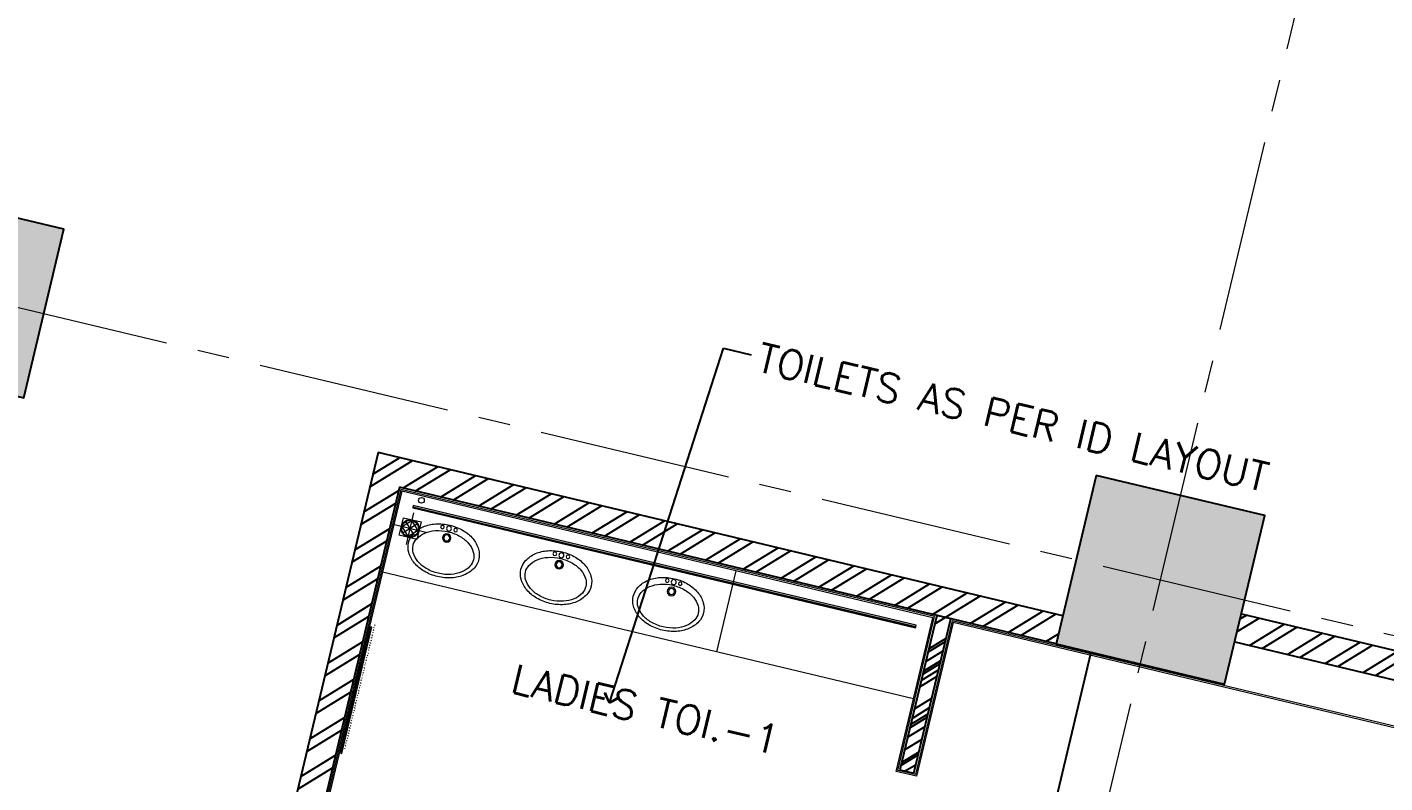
# Model space of a CAD drawing. Header units: millimetres. Extents: x 783817721 to 783927949, y 1443754877 to 1443839643.
# Drawn here: x 783830327 to 783839729, y 1443813654 to 1443818891 of the extents above; entities that cross this region are included whole.
import ezdxf

# ---------------------------------------------------------------- set-up
doc = ezdxf.new("R2010")
doc.units = ezdxf.units.MM
doc.header["$LTSCALE"] = 700
doc.header["$PDMODE"] = 32
doc.header["$PDSIZE"] = 0.35
doc.linetypes.add('CENTER2', pattern=[28.575, 19.05, -3.175, 3.175, -3.175])
doc.layers.get('0').update_dxf_attribs({"linetype": 'CONTINUOUS'})
doc.layers.get('Defpoints').update_dxf_attribs({"linetype": 'CONTINUOUS'})
for name, color, linetype in [('A-COL', 31, 'CONTINUOUS'), ('A-COL-HAT', 250, 'CONTINUOUS'), ('A-DIM-GRID', 3, 'CONTINUOUS'), ('A-HATCH', 8, 'CONTINUOUS'), ('A-sunk', 250, 'CONTINUOUS'), ('A-TAG-RMNAME', 6, 'CONTINUOUS'), ('A-WALL 100', 5, 'CONTINUOUS'), ('A-WALL-XXX', 7, 'CONTINUOUS')]:
    doc.layers.add(name, color=color, linetype=linetype)
doc.layers.add('A-GRID', color=31, linetype='CENTER2', lineweight=5)
doc.layers.add('A-INT-FIXTURE', color=250, linetype='CONTINUOUS', lineweight=9)
doc.styles.add('ROMANS', font='romans.shx')
doc.dimstyles.new('A-DIM-100', dxfattribs={"dimscale": 100, "dimtxt": 2, "dimasz": 1.5, "dimexe": 0, "dimexo": 0, "dimgap": 0.5, "dimtad": 1, "dimdec": 0, "dimzin": 0, "dimdsep": 46, "dimtxsty": 'ROMANS', "dimblk": 'AR-DIM-ARROW', "dimcen": 0.09, "dimclrd": 3, "dimclre": 8, "dimclrt": 6, "dimadec": 0, "dimazin": 0, "dimtfac": 1, "dimtdec": 0, "dimtofl": 0, "dimtmove": 0, "dimatfit": 3, "dimldrblk": 'AR-LED-ARROW', "dimfxl": 0.18, "dimtolj": 1, "dimtzin": 0, "dimlwd": -1, "dimarcsym": 0})
doc.dimstyles.new('A-DIM-GRID-100', dxfattribs={"dimscale": 100, "dimtxt": 3, "dimasz": 2.25, "dimexe": 0.18, "dimexo": 0, "dimgap": 0.75, "dimtad": 1, "dimdec": 0, "dimzin": 0, "dimdsep": 46, "dimtxsty": 'ROMANS', "dimblk": 'AR-DIM-ARROW', "dimcen": 2, "dimclrd": 256, "dimclre": 8, "dimclrt": 7, "dimaunit": 1, "dimadec": 0, "dimazin": 0, "dimtfac": 1, "dimtdec": 0, "dimtix": 1, "dimtofl": 0, "dimtmove": 2, "dimatfit": 3, "dimldrblk": 'AR-LED-ARROW', "dimfxl": 0.18, "dimtolj": 1, "dimtzin": 0, "dimlwd": -1, "dimlwe": -1, "dimarcsym": 0})
pattern_1 = [(31.58264, (783812088.39, 1443708293.1), (-99.77015, 162.28422), []), (31.58264, (783812175.74, 1443708272.26), (-99.77015, 162.28422), [])]

# ---------------------------------------------------------------- blocks, each defined once
blk = doc.blocks.new('FLR TRAP 5')
for p, q in [((0, 112.5), (0, -112.5)), ((112.5, 0), (-112.5, 0)), ((-62.5, 62.5), (62.5, 62.5)), ((-62.5, -62.5), (-62.5, 62.5)), ((1, 57.6), (-57.6, -1)), ((-57.6, 1), (1, -57.6)), ((40.7, 40.7), (-40.7, -40.7)), ((-40.7, 40.7), (40.7, -40.7)), ((-1, 57.6), (57.6, -1)), ((57.6, 1), (-1, -57.6)), ((62.5, 62.5), (62.5, -62.5)), ((62.5, -62.5), (-62.5, -62.5))]:
    blk.add_line(p, q)
for radius in [62.6, 57.6]:
    blk.add_circle((0, 0), radius)
blk = doc.blocks.new('WB 3')
for points in [[(-250, -159.1, 0.129368), (-232.4, -226.1, 0.106383), (-176.8, -288.6, 0.084611), (-98.8, -327.6, 0.073785), (0, -342.3, 0.073785), (98.8, -327.6, 0.084611), (176.8, -288.6, 0.106383), (232.4, -226.1, 0.129368), (250, -159.1, 0.129368), (232.4, -92.2, 0.106383), (176.8, -29.6, 0.084611), (98.8, 9.4, 0.073785), (0, 24, 0.073785), (-98.8, 9.4, 0.084611), (-176.8, -29.6, 0.106383), (-232.4, -92.2, 0.129368)], [(-215.1, -170.8, 0.129368), (-202, -220.5, 0.106383), (-156.2, -272.1, 0.084611), (-88.6, -305.9, 0.073785), (0, -319, 0.073785), (88.6, -305.9, 0.084611), (156.2, -272.1, 0.106383), (202, -220.5, 0.129368), (215.1, -170.8, 0.129368), (202, -121, 0.106383), (156.2, -69.4, 0.084611), (88.6, -35.7, 0.073785), (0, -22.5, 0.073785), (-88.6, -35.7, 0.084611), (-156.2, -69.4, 0.106383), (-202, -121, 0.129368)]]:
    blk.add_lwpolyline(points, format="xyb", close=True)
for centre, radius in [((-46.5, 0), 12.8), ((0, 0), 17.4), ((46.5, 0), 12.8), ((0, -66.8), 29.1), ((0, -66.8), 20.9)]:
    blk.add_circle(centre, radius)
blk = doc.blocks.new('125')
at = {"layer": 'A-INT-FIXTURE'}
h = blk.add_hatch(dxfattribs=at)
h.set_pattern_fill('BRASS', color=256, scale=2, angle=42)
h.set_pattern_definition([(45, (-1126932.668, -1635460.627), (-8.98025612, 8.98025612), []), (45, (-1126937.159, -1635456.137), (-8.98025612, 8.98025612), [6.35, -3.175])])
h.paths.add_polyline_path([(276643.2, 112.1), (276643.2, 124.1), (273063.4, 124.1), (273062.2, 124.1), (273062.2, 112.1)])
h = blk.add_hatch(dxfattribs=at)
h.set_pattern_fill('GOST_GLASS', color=256, angle=-450, style=0)
h.set_pattern_definition([(301.5826, (273062.213, 109.064), (-1.968952, -8.25368), [5, -7]), (301.5826, (273061.721, 107.001), (-1.968952, -8.25368), [2, -10]), (301.5826, (273064.2765, 108.572), (-1.968952, -8.25368), [2, -10])])
edge = h.paths.add_edge_path()
edge.add_line((276643.2, 106.1), (276643.2, 112.1))
edge.add_line((276643.2, 112.1), (273062.2, 112.1))
edge.add_line((273062.2, 112.1), (273062.2, 106.1))
edge.add_line((273062.2, 106.1), (276642, 106.1))
h = blk.add_hatch(dxfattribs=at)
h.set_pattern_fill('BRASS', color=256, scale=2, angle=132)
h.set_pattern_definition([(135, (1912383.695, -1403526.79), (-8.980256124, -8.98025612), []), (135, (1912379.205, -1403531.28), (-8.980256124, -8.98025612), [6.35, -3.175])])
h.paths.add_polyline_path([(272974.2, -764.2), (272962.2, -764.2), (272962.2, -1663.2), (272974.2, -1663.2)])
h = blk.add_hatch(dxfattribs=at)
h.set_pattern_fill('GOST_GLASS', color=256, angle=-360, style=0)
h.set_pattern_definition([(44.99999998, (-7798523.2126, -4466308.842), (8.4852813742, -2.6e-09), [5, -7]), (44.99999998, (-7798521.091, -4466308.842), (8.4852813742, -2.6e-09), [2, -10]), (44.99999998, (-7798523.2126, -4466306.7204), (8.4852813742, -2.6e-09), [2, -10])])
h.paths.add_polyline_path([(272980.2, -764.2), (272974.2, -764.2), (272974.2, -1663.2), (272980.2, -1663.2)])
for p, q in [((275340.2, 201.8), (275340.2, -376.2)), ((276743.2, -376.2), (272962.2, -376.2))]:
    blk.add_line(p, q, dxfattribs=at)
for points in [[(280365.2, 211.8), (276877.2, 211.8), (276877.2, -883.2), (276753.2, -883.2), (276753.2, 211.8), (272952.2, 211.8), (272952.2, -3564.2)], [(280365.2, 201.8), (276887.2, 201.8), (276887.2, -893.2), (276743.2, -893.2), (276743.2, 201.8), (272962.2, 201.8), (272962.2, -3554.2)]]:
    blk.add_lwpolyline(points, dxfattribs=at)
for points in [[(276643.2, 112.1), (276643.2, 124.1), (273062.2, 124.1), (273062.2, 112.1)], [(276643.2, 106.1), (276643.2, 112.1), (273062.2, 112.1), (273062.2, 106.1)], [(272974.2, -764.2), (272962.2, -764.2), (272962.2, -1663.2), (272974.2, -1663.2)], [(272980.2, -764.2), (272974.2, -764.2), (272974.2, -1663.2), (272980.2, -1663.2)]]:
    blk.add_lwpolyline(points, close=True, dxfattribs=at)
blk.add_circle((273109, 171.2), 20, dxfattribs=at)
at = {"layer": 'A-INT-FIXTURE', "rotation": 269.9999998925817}
blk.add_blockref('FLR TRAP 5', (273078.4, -37.4), dxfattribs=at)
at = {"layer": 'A-INT-FIXTURE', "xscale": -1, "rotation": 2.19182638359928e-06}
for p in [(273340.2, 25.3), (274140.2, 25.3), (274940.2, 25.3)]:
    blk.add_blockref('WB 3', p, dxfattribs=at)
blk = doc.blocks.new('col-2 -15')
at = {"layer": 'A-COL-HAT', "ltscale": 0.1}
h = blk.add_hatch(color=256, dxfattribs=at)
h.dxf.hatch_style = 1
h.paths.add_polyline_path([(-450, 26350), (750, 26350), (750, 27550), (-450, 27550)])
h = blk.add_hatch(color=256, dxfattribs=at)
h.dxf.hatch_style = 1
h.paths.add_polyline_path([(8100, 27550), (8100, 26350), (9300, 26350), (9300, 27550)])
at = {"layer": 'A-COL', "ltscale": 0.1}
for points in [[(-450, 26350), (750, 26350), (750, 27550), (-450, 27550)], [(8100, 27550), (8100, 26350), (9300, 26350), (9300, 27550)]]:
    blk.add_lwpolyline(points, close=True, dxfattribs=at)
at = {"layer": 'A-GRID', "color": 1, "ltscale": 0.1}
for p, q in [((8700, -5272.5), (8700, 48139.1)), ((-3710.6, 26950), (95723.8, 26950))]:
    blk.add_line(p, q, dxfattribs=at)
blk = doc.blocks.new('AR-DIM-ARROW')
for p, q in [((0, -0.5), (0, 0.5)), ((-1, 0), (0, 0))]:
    blk.add_line(p, q)
at = {"color": 6}
blk.add_line((-0.354, -0.354), (0.354, 0.354), dxfattribs=at)
blk = doc.blocks.new('*D98')
at = {"layer": 'A-DIM-GRID', "color": 8, "transparency": 16777216}
for p, q in [((783842163.9, 1443831689.8), (783830343.3, 1443834509.7)), ((783832014.8, 1443788259.4), (783819994.1, 1443791127))]:
    blk.add_line(p, q, dxfattribs=at)
at = {"layer": 'A-DIM-GRID', "transparency": 16777216}
blk.add_line((783830308.6, 1443834286.6), (783820063.9, 1443791341.7), dxfattribs=at)
at = {"layer": 'Defpoints', "color": 0, "transparency": 16777216}
for p in [(783842163.9, 1443831689.8), (783820011.7, 1443791122.8), (783832014.8, 1443788259.4)]:
    blk.add_point(p, dxfattribs=at)
at = {"layer": 'A-DIM-GRID', "transparency": 16777216, "xscale": 225, "yscale": 225, "zscale": 225}
for p, rotation in [((783830360.8, 1443834505.5), 76.58260137386257), ((783820011.7, 1443791122.8), 256.5826013738626)]:
    blk.add_blockref('AR-DIM-ARROW', p, dxfattribs=dict(at, rotation=rotation))
at = {"layer": 'A-DIM-GRID', "color": 7, "transparency": 16777216, "insert": (783824967.4, 1443812866.4), "char_height": 300, "attachment_point": 5, "rotation": 76.5826, "style": 'ROMANS'}
blk.add_mtext('\\A1;44600', dxfattribs=at)
blk = doc.blocks.new('AR-LED-ARROW')
for p, q in [((0, 0), (-1, 0)), ((-0.354, 0.354), (-0.382, 0.325)), ((0, 0), (-0.382, 0.325)), ((0, 0), (-0.382, -0.325)), ((0, 0), (-0.354, 0.354)), ((0, 0), (-0.354, -0.354)), ((-0.354, -0.354), (-0.382, -0.325))]:
    blk.add_line(p, q)
blk = doc.blocks.new('*D99')
at = {"layer": 'A-DIM-GRID', "color": 8, "transparency": 16777216}
for p, q in [((783830850.3, 1443824219.4), (783834035.6, 1443837571.8)), ((783922822.2, 1443802938.9), (783925858.5, 1443815667.1))]:
    blk.add_line(p, q, dxfattribs=at)
at = {"layer": 'A-DIM-GRID', "transparency": 16777216}
blk.add_line((783834250.3, 1443837502.1), (783925635.5, 1443815701.8), dxfattribs=at)
at = {"layer": 'Defpoints', "color": 0, "transparency": 16777216}
for p in [(783830850.3, 1443824219.4), (783925854.4, 1443815649.6), (783922822.2, 1443802938.9)]:
    blk.add_point(p, dxfattribs=at)
at = {"layer": 'A-DIM-GRID', "transparency": 16777216, "xscale": 225, "yscale": 225, "zscale": 225}
for p, rotation in [((783834031.4, 1443837554.3), 166.5826029587621), ((783925854.4, 1443815649.6), 346.5826029587622)]:
    blk.add_blockref('AR-DIM-ARROW', p, dxfattribs=dict(at, rotation=rotation))
at = {"layer": 'A-DIM-GRID', "color": 7, "transparency": 16777216, "insert": (783879995.1, 1443826820.8), "char_height": 300, "attachment_point": 5, "rotation": 346.5826, "style": 'ROMANS'}
blk.add_mtext('\\A1;94400', dxfattribs=at)

msp = doc.modelspace()

# ---------------------------------------------------------------- hatches: boundary and pattern name
at = {"layer": 'A-HATCH'}
h = msp.add_hatch(dxfattribs=at)
h.set_pattern_fill('ANSI32', color=256, scale=20, angle=0.00004, style=0)
h.set_pattern_definition(pattern_1)
h.paths.add_polyline_path([(783831503.8, 1443810690.2), (783832476.5, 1443810458.2), (783832755, 1443811625.4), (783831782.3, 1443811857.5), (783830529.2, 1443806604.8), (783835271.2, 1443805473.6), (783835317.6, 1443805668.2), (783830770.2, 1443806753), (783831651.9, 1443810449.3), (783837512.5, 1443809051.2), (783837558.9, 1443809245.7), (783832671.1, 1443810411.8), (783832949.5, 1443811579), (783836767.4, 1443810668.2), (783836813.8, 1443810862.8), (783832023.2, 1443812005.6), (783832905, 1443815701.9), (783837452.4, 1443814617.1), (783837498.8, 1443814811.6), (783832756.8, 1443815942.8), (783831782.3, 1443811857.5)])
h = msp.add_hatch(dxfattribs=at)
h.set_pattern_fill('ANSI34', color=256, scale=20)
h.set_pattern_definition([(31.5826, (783812088.3, 1443708293.1), (-199.5401, 324.5686), []), (31.5826, (783812175.67, 1443708272.28), (-199.5401, 324.5686), []), (31.5826, (783812263.02, 1443708251.44), (-199.5401, 324.5686), []), (31.5826, (783812350.37, 1443708230.6), (-199.5401, 324.5686), [])])
h.paths.add_polyline_path([(783836625.6, 1443814814.3), (783836370.3, 1443813744.3), (783836467.6, 1443813721.1), (783836722.8, 1443814791.1)])
h = msp.add_hatch(dxfattribs=at)
h.set_pattern_fill('ANSI34', color=256, scale=15, angle=0.00004)
h.set_pattern_definition([(31.5826, (783888814.28, 1443798714.85), (-149.655, 243.4264), []), (31.5826, (783888879.8, 1443798699.22), (-149.655, 243.4264), []), (31.5826, (783888945.3, 1443798683.6), (-149.655, 243.4264), []), (31.5826, (783889010.82, 1443798667.97), (-149.655, 243.4264), [])])
h.paths.add_polyline_path([(783836370.5, 1443813745.1), (783836467.8, 1443813721.9), (783836722.8, 1443814791.1), (783836625.6, 1443814814.3)])
h = msp.add_hatch(dxfattribs=at)
h.set_pattern_fill('ANSI34', color=256, scale=20, angle=0.00004)
h.set_pattern_definition([(31.58264, (783812088.4, 1443708293.1), (-199.5403, 324.5684), []), (31.58264, (783812175.74, 1443708272.26), (-199.5403, 324.5684), []), (31.58264, (783812263.1, 1443708251.42), (-199.5403, 324.5684), []), (31.58264, (783812350.44, 1443708230.6), (-199.5403, 324.5684), [])])
h.paths.add_polyline_path([(783836376.1, 1443813768.7), (783836473.4, 1443813745.4), (783836722.8, 1443814791.1), (783836625.6, 1443814814.3)])
at = {"layer": 'A-HATCH', "linetype": 'ByBlock'}
h = msp.add_hatch(dxfattribs=at)
h.set_pattern_fill('ANSI32', color=256, scale=20, angle=0.00004)
h.set_pattern_definition(pattern_1)
h.paths.add_polyline_path([(783838735.6, 1443814825), (783840048.8, 1443814511.7), (783840002.4, 1443814317.2), (783838689.2, 1443814630.4)])

# ---------------------------------------------------------------- linework, layer by layer
at = {"layer": 'A-sunk'}
msp.add_line((783837463.5, 1443813586.4, 0), (783837695.6, 1443814559.1, 0), dxfattribs=at)
at = {"layer": 'A-WALL 100', "elevation": 0}
msp.add_lwpolyline([(783836370.5, 1443813745.1), (783836467.8, 1443813721.9), (783836722.8, 1443814791.1), (783836625.6, 1443814814.3)], close=True, dxfattribs=at)
at = {"layer": 'A-WALL-XXX', "linetype": 'ByBlock'}
for p, q in [((783832756.8, 1443815942.8, 0), (783831782.3, 1443811857.5, 0)), ((783837498.8, 1443814811.6, 0), (783832756.8, 1443815942.8, 0)), ((783832905, 1443815701.9, 0), (783832023.2, 1443812005.6, 0)), ((783837452.4, 1443814617.1, 0), (783832905, 1443815701.9, 0)), ((783838735.6, 1443814825, 0), (783840243.3, 1443814465.3, 0)), ((783838689.2, 1443814630.4, 0), (783840002.4, 1443814317.2, 0))]:
    msp.add_line(p, q, dxfattribs=at)

# ---------------------------------------------------------------- block references
at = {"layer": 'A-COL', "rotation": 346.5826406508676}
msp.add_blockref('col-2 -15', (783823459.1, 1443790865.8, 0), dxfattribs=at)
at = {"layer": 'A-INT-FIXTURE', "color": 9, "rotation": 346.5826406591305}
msp.add_blockref('125', (783567362.6, 1443878818, 0), dxfattribs=at)
msp.add_blockref('125', (783567362.6, 1443878818, 0), dxfattribs=at)

# ---------------------------------------------------------------- texts
at = {"layer": 'A-TAG-RMNAME', "char_height": 200, "attachment_point": 1, "rotation": 346.58264, "style": 'ROMANS'}
for s, insert in [('\\pxql,t18;TOILETS AS PER ID LAYOUT', (783835413.8, 1443816703.4, 0)), ('\\pxql,t18;LADIES TOI.-1', (783833712.3, 1443814479.5, 0))]:
    msp.add_mtext_dynamic_manual_height_columns(s, width=4667.468, gutter_width=12.5, heights=[1451.3], dxfattribs=dict(at, insert=insert))

# ---------------------------------------------------------------- dimensions: what is measured, and where the dimension line sits
at = {"layer": 'A-DIM-GRID'}
for base, p1, p2, angle, picture, middle in [((783925854.4, 1443815649.6, 0), (783830850.3, 1443824219.4, 0), (783922822.2, 1443802938.9, 0), 346.5826, '*D99', (783879995.1, 1443826820.8, 0)), ((783820011.7, 1443791122.8, 0), (783842163.9, 1443831689.8, 0), (783832014.8, 1443788259.4, 0), 76.5826, '*D98', (783824967.4, 1443812866.4, 0))]:
    dim = msp.add_linear_dim(base=base, p1=p1, p2=p2, angle=angle, dimstyle='A-DIM-GRID-100', dxfattribs=at)
    dim.commit()
    dim.dimension.update_dxf_attribs({"geometry": picture, "text_midpoint": middle})

# ---------------------------------------------------------------- leaders
at = {"layer": 'A-TAG-RMNAME'}
msp.add_leader([(783834359.9, 1443814209.2, 0), (783835148.9, 1443816666.5, 0), (783835340.9, 1443816620.7, 0)], dimstyle='A-DIM-100', override={"dimgap": 0.5, "dimtad": 0}, dxfattribs=at)

doc.saveas('drawing.dxf')
